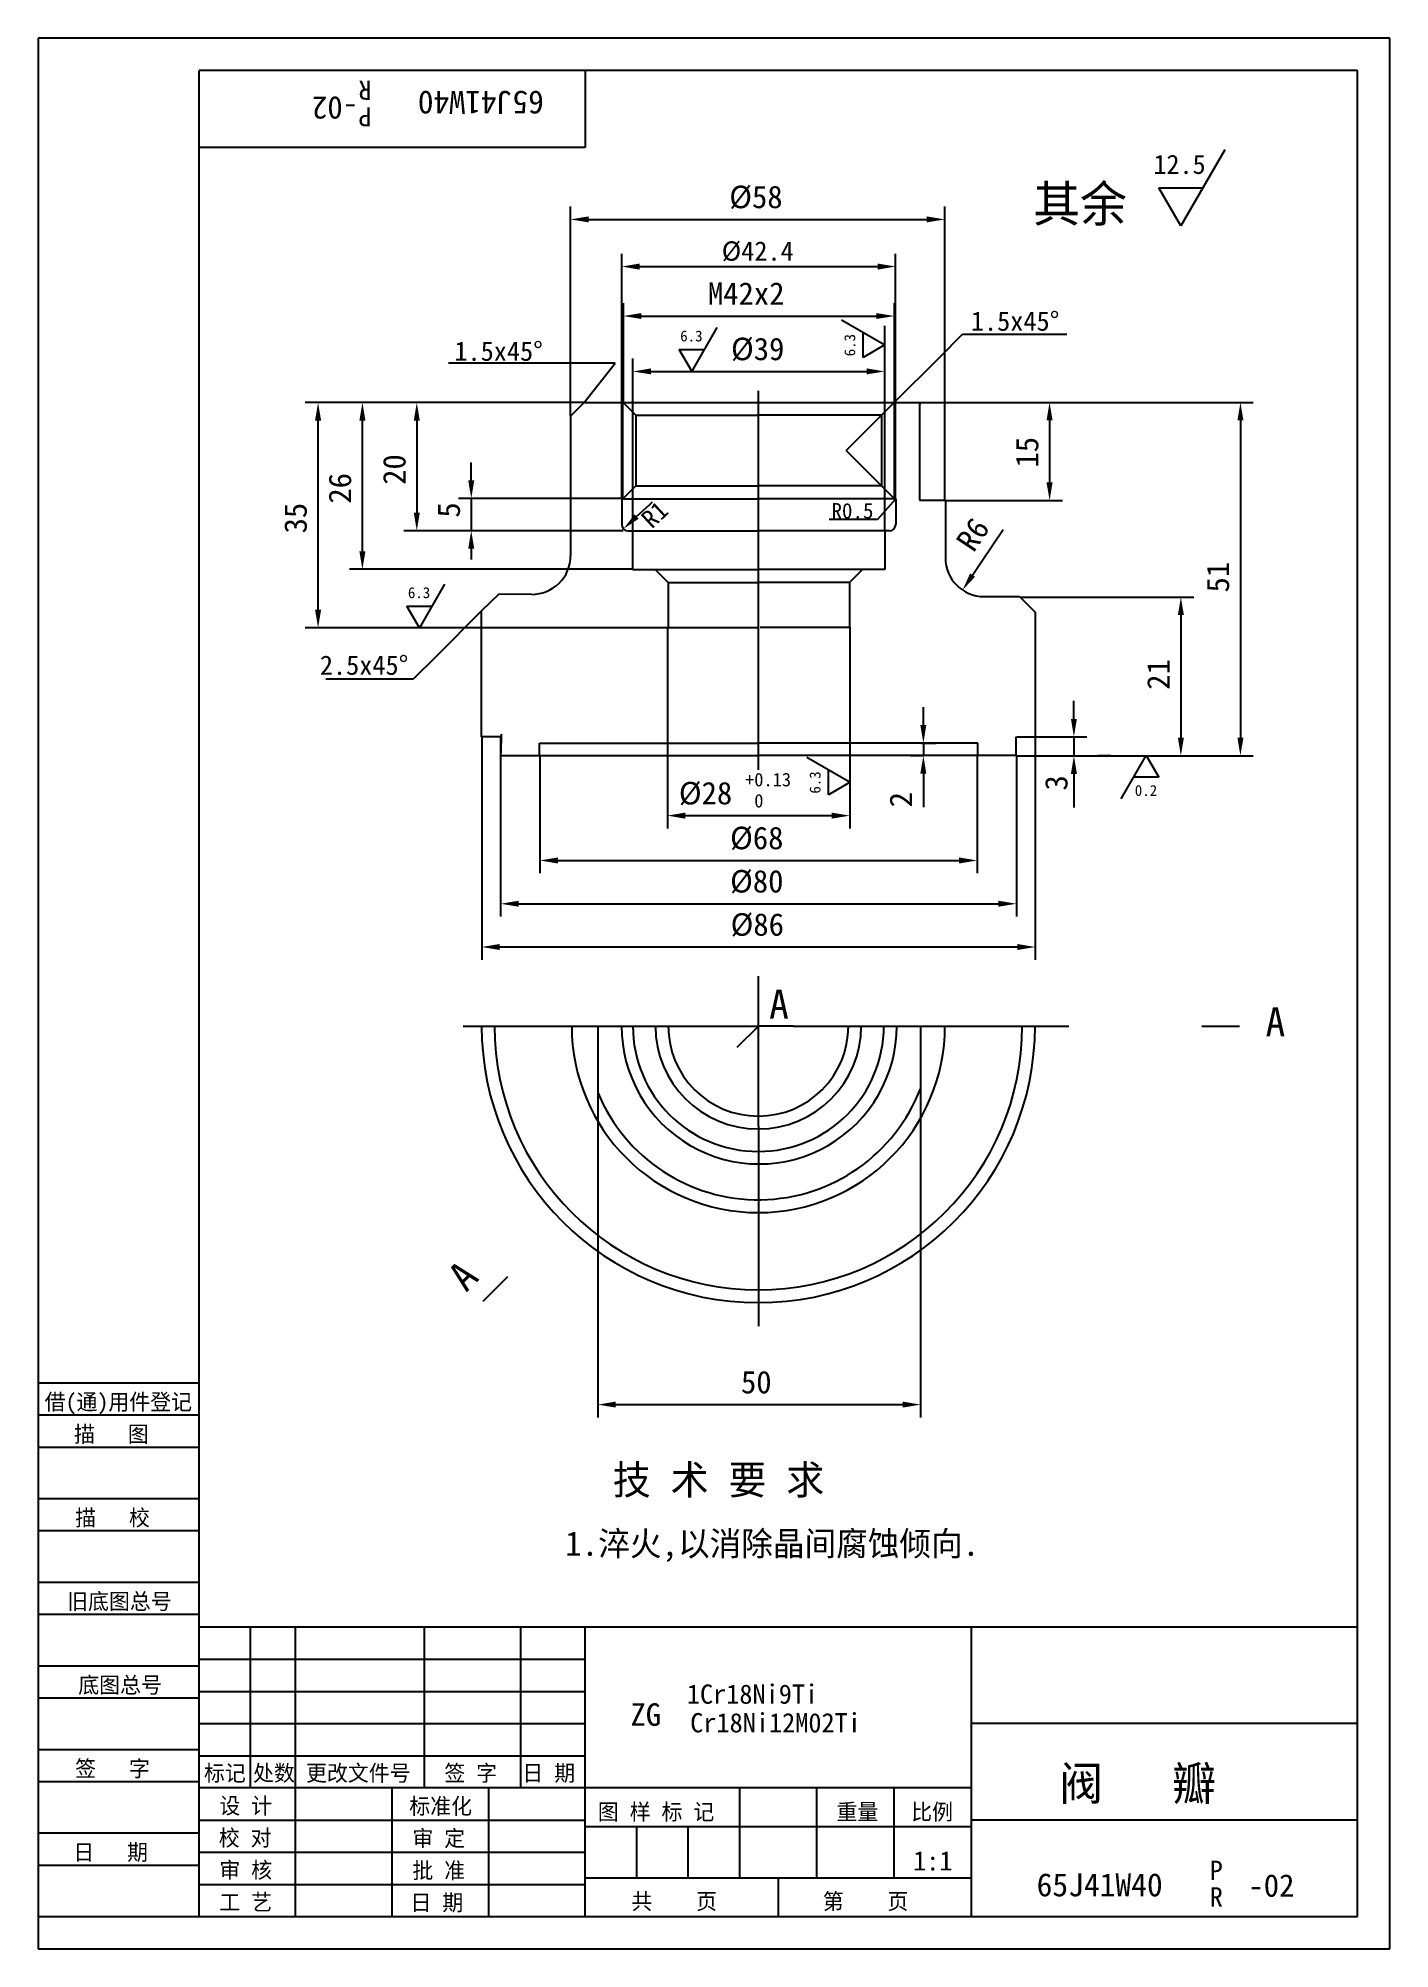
# Model space of a CAD drawing. Header units: metres. Extents: x 0 to 210, y 0 to 297.
import ezdxf

# ---------------------------------------------------------------- set-up
doc = ezdxf.new("R2010")
doc.units = ezdxf.units.M
for name, color, linetype in [('B', 3, 'Continuous'), ('C', 6, 'Continuous'), ('D', 1, 'Continuous'), ('FL', 5, 'Continuous'), ('T', 7, 'Continuous'), ('TL', 4, 'Continuous')]:
    doc.layers.add(name, color=color, linetype=linetype)

# ---------------------------------------------------------------- blocks, each defined once
blk = doc.blocks.new('TUKUN4')
at = {"layer": 'FL'}
for p, q in [((0, 297), (0, 0)), ((210, 297), (0, 297)), ((210, 0), (210, 297)), ((0, 78), (25, 78)), ((0, 70), (25, 70)), ((0, 65), (25, 65)), ((0, 57), (25, 57)), ((0, 52), (25, 52)), ((33, 25), (33, 50)), ((40, 5), (40, 50)), ((60, 25), (60, 50)), ((75, 25), (75, 50)), ((25, 45), (85, 45)), ((0, 44), (25, 44)), ((0, 39), (25, 39)), ((25, 40), (85, 40)), ((25, 35), (85, 35)), ((0, 31), (25, 31)), ((25, 30), (85, 30)), ((0, 26), (25, 26)), ((70, 5), (70, 25)), ((0, 18), (25, 18)), ((25, 20), (85, 20)), ((25, 15), (85, 15)), ((0, 13), (25, 13)), ((25, 10), (85, 10)), ((0, 0), (210, 0))]:
    blk.add_line(p, q, dxfattribs=at)
at = {"layer": 'TL'}
for p, q in [((25, 5), (25, 292)), ((205, 292), (25, 292)), ((85, 292), (85, 280)), ((205, 5), (205, 292)), ((85, 280), (25, 280)), ((0, 88), (25, 88)), ((0, 83), (25, 83)), ((205, 50), (25, 50)), ((85, 5), (85, 50)), ((145, 5), (145, 50)), ((205, 35), (145, 35)), ((145, 25), (25, 25)), ((55, 5), (55, 25)), ((109, 11), (109, 25)), ((121, 11), (121, 25)), ((133, 11), (133, 25)), ((85, 19), (145, 19)), ((93, 11), (93, 19)), ((101, 11), (101, 19)), ((205, 20), (145, 20)), ((145, 11), (85, 11)), ((115, 5), (115, 11)), ((0, 5), (205, 5))]:
    blk.add_line(p, q, dxfattribs=at)
at = {"layer": 'T'}
for s, p in [('借(通)用件登记', (1, 83.76)), ('描   图', (5.56, 78.76)), ('描   校', (5.74, 65.76)), ('旧底图总号', (4.49, 52.76)), ('底图总号', (6.22, 39.76)), ('签   字', (5.74, 26.76)), ('标记', (25.75, 26.07)), ('处数', (33.38, 26.07)), ('更改文件号', (41.61, 26.07)), ('签 字', (63.1, 26.07)), ('日 期', (75.23, 26.07)), ('设 计', (28.14, 20.99)), ('标准化', (57.65, 20.93)), ('图 样 标 记', (86.95, 20.04)), ('重量', (124.03, 20.04)), ('比例', (135.64, 20.04)), ('校 对', (28.05, 15.99)), ('审 定', (58.13, 15.93)), ('日   期', (5.45, 13.76)), ('审 核', (28.14, 10.99)), ('批 准', (58.13, 10.93)), ('共    页', (92.18, 6.13)), ('第    页', (121.9, 6.13)), ('工 艺', (28.14, 5.99)), ('日 期', (57.84, 5.93))]:
    blk.add_text(s, height=2.5, dxfattribs=at).set_placement(p)

msp = doc.modelspace()

# ---------------------------------------------------------------- linework, layer by layer
at = {"layer": 'B'}
msp.add_arc((112.02, 143.37), 21.37, 179.81, 0.19, dxfattribs=at)
at = {"layer": 'C'}
for p, q in [((111.89, 239.07), (111.89, 242.16)), ((111.89, 183.28), (111.89, 239.07)), ((111.89, 127.89), (111.89, 151.21)), ((66.02, 143.44), (112.02, 143.44)), ((117.28, 143.44), (160.14, 143.44)), ((111.89, 127.89), (111.89, 105.34)), ((111.89, 105.34), (111.89, 96.79))]:
    msp.add_line(p, q, dxfattribs=at)
at = {"layer": 'D'}
for p, q in [((184.36, 279.67), (177.53, 267.84)), ((174.12, 273.75), (180.95, 273.75)), ((177.53, 267.84), (174.12, 273.75)), ((82.72, 238.24), (82.72, 270.83)), ((140.85, 225.23), (140.85, 270.83)), ((85.52, 268.83), (138.05, 268.83)), ((90.66, 225.41), (90.66, 263.5)), ((93.46, 261.5), (130.42, 261.5)), ((133.22, 225.41), (133.22, 263.5)), ((90.92, 240.43), (90.92, 255.81)), ((133.02, 240.43), (133.02, 255.81)), ((93.72, 253.81), (130.22, 253.81)), ((124.8, 253.24), (131.56, 249.34)), ((105.43, 252.01), (101.53, 245.25)), ((128.18, 247.38), (128.18, 251.29)), ((131.53, 247.2), (131.53, 252.27)), ((140.08, 247.43), (143.61, 250.97)), ((143.61, 250.97), (155.94, 250.97)), ((155.94, 250.97), (159.82, 250.97)), ((92.41, 220.47), (92.41, 247.2)), ((99.58, 248.63), (103.48, 248.63)), ((101.53, 245.25), (99.58, 248.63)), ((131.56, 249.34), (128.18, 247.38)), ((131.53, 220.47), (131.53, 247.2)), ((133, 240.36), (140.08, 247.43)), ((70.06, 246.48), (63.76, 246.48)), ((89.62, 246.48), (70.06, 246.48)), ((84.83, 240.36), (89.62, 246.48)), ((95.21, 245.2), (128.73, 245.2)), ((48.37, 240.36), (41.48, 240.36)), ((56.82, 240.36), (48.37, 240.36)), ((84.83, 240.36), (56.82, 240.36)), ((90.86, 225.41), (90.86, 240.31)), ((131.05, 238.41), (125.55, 232.91)), ((133.05, 225.41), (133.05, 240.31)), ((137.01, 240.38), (159.14, 240.38)), ((159.14, 240.38), (188.79, 240.38)), ((43.48, 208.15), (43.48, 237.56)), ((50.37, 217.24), (50.37, 237.56)), ((58.82, 237.56), (58.82, 223.24)), ((157.14, 237.58), (157.14, 227.94)), ((186.79, 237.58), (186.79, 188.26)), ((131.05, 227.41), (125.55, 232.91)), ((67.28, 228.26), (67.28, 231.06)), ((90.68, 225.46), (65.28, 225.46)), ((67.28, 225.46), (67.28, 220.44)), ((92.98, 222.63), (95.03, 224.54)), ((95.03, 224.54), (95.45, 224.93)), ((133.22, 225.37), (130.43, 222.16)), ((140.89, 225.14), (159.14, 225.14)), ((65.28, 220.44), (56.82, 220.44)), ((90.89, 220.44), (65.28, 220.44)), ((126.04, 222.16), (122.87, 222.16)), ((130.43, 222.16), (126.04, 222.16)), ((146.73, 215.87), (149.93, 220.65)), ((67.28, 217.64), (67.28, 215.99)), ((92.25, 214.44), (48.37, 214.44)), ((145.18, 213.54), (146.73, 215.87)), ((63.12, 212.11), (59.22, 205.35)), ((59.22, 205.35), (57.27, 208.73)), ((57.27, 208.73), (61.17, 208.73)), ((68.89, 207.97), (61.81, 200.9)), ((152.58, 210.12), (179.54, 210.12)), ((97.76, 205.35), (41.48, 205.35)), ((97.75, 205.46), (97.75, 174.15)), ((126.09, 205.46), (126.09, 174.15)), ((177.54, 207.32), (177.54, 188.26)), ((61.81, 200.9), (58.28, 197.37)), ((58.28, 197.37), (44.7, 197.37)), ((160.92, 191.19), (160.92, 193.99)), ((137.53, 190.22), (137.53, 193.02)), ((68.91, 188.4), (68.91, 153.73)), ((137.22, 187.42), (139.53, 187.42)), ((137.53, 187.42), (137.53, 185.46)), ((154.92, 188.39), (154.92, 153.73)), ((154.92, 188.39), (162.92, 188.39)), ((160.92, 188.39), (160.92, 185.44)), ((71.85, 185.51), (71.85, 160.45)), ((77.95, 185.51), (77.95, 167.18)), ((119.4, 185.26), (126.16, 181.35)), ((137.53, 185.46), (135.53, 185.46)), ((145.87, 185.51), (145.87, 167.18)), ((151.92, 185.46), (179.54, 185.46)), ((151.98, 185.51), (151.98, 160.45)), ((166.64, 185.46), (164.64, 185.46)), ((168.27, 178.76), (172.17, 185.52)), ((172.17, 185.52), (174.13, 182.14)), ((179.54, 185.46), (188.79, 185.46)), ((122.78, 179.4), (122.78, 183.3)), ((126.16, 181.35), (122.78, 179.4)), ((137.53, 182.66), (137.53, 179.86)), ((160.92, 182.64), (160.92, 179.84)), ((174.13, 182.14), (170.22, 182.14)), ((137.53, 179.86), (137.53, 177.44)), ((160.92, 179.84), (160.92, 177.41)), ((100.55, 176.15), (123.29, 176.15)), ((80.75, 169.18), (143.07, 169.18)), ((74.65, 162.45), (149.18, 162.45)), ((71.71, 155.73), (152.12, 155.73)), ((86.94, 128.65), (86.94, 82.59)), ((137.11, 129.13), (137.11, 82.59)), ((89.74, 84.59), (134.31, 84.59))]:
    msp.add_line(p, q, dxfattribs=at)
for points in [[(85.52, 269.3), (85.52, 268.37), (82.72, 268.83)], [(138.05, 269.3), (138.05, 268.37), (140.85, 268.83)], [(93.46, 261.97), (93.46, 261.03), (90.66, 261.5)], [(130.42, 261.97), (130.42, 261.03), (133.22, 261.5)], [(93.72, 254.28), (93.72, 253.35), (90.92, 253.81)], [(130.22, 254.28), (130.22, 253.35), (133.02, 253.81)], [(95.21, 245.67), (95.21, 244.74), (92.41, 245.2)], [(128.73, 245.67), (128.73, 244.74), (131.53, 245.2)], [(43.01, 237.56), (43.95, 237.56), (43.48, 240.36)], [(49.9, 237.56), (50.84, 237.56), (50.37, 240.36)], [(58.35, 237.56), (59.28, 237.56), (58.82, 240.36)], [(156.67, 237.58), (157.61, 237.58), (157.14, 240.38)], [(186.33, 237.58), (187.26, 237.58), (186.79, 240.38)], [(66.81, 228.26), (67.75, 228.26), (67.28, 225.46)], [(156.67, 227.94), (157.61, 227.94), (157.14, 225.14)], [(58.35, 223.24), (59.28, 223.24), (58.82, 220.44)], [(93.3, 222.29), (92.66, 222.98), (90.93, 220.73)], [(66.81, 217.64), (67.75, 217.64), (67.28, 220.44)], [(49.9, 217.24), (50.84, 217.24), (50.37, 214.44)], [(145.56, 213.28), (144.79, 213.8), (143.62, 211.21)], [(43.01, 208.15), (43.95, 208.15), (43.48, 205.35)], [(177.08, 207.32), (178.01, 207.32), (177.54, 210.12)], [(137.06, 190.22), (137.99, 190.22), (137.53, 187.42)], [(160.46, 191.19), (161.39, 191.19), (160.92, 188.39)], [(177.08, 188.26), (178.01, 188.26), (177.54, 185.46)], [(186.33, 188.26), (187.26, 188.26), (186.79, 185.46)], [(137.06, 182.66), (137.99, 182.66), (137.53, 185.46)], [(160.46, 182.64), (161.39, 182.64), (160.92, 185.44)], [(100.55, 176.62), (100.55, 175.68), (97.75, 176.15)], [(123.29, 176.62), (123.29, 175.68), (126.09, 176.15)], [(80.75, 169.65), (80.75, 168.71), (77.95, 169.18)], [(143.07, 169.65), (143.07, 168.71), (145.87, 169.18)], [(74.65, 162.92), (74.65, 161.99), (71.85, 162.45)], [(149.18, 162.92), (149.18, 161.99), (151.98, 162.45)], [(71.71, 156.2), (71.71, 155.26), (68.91, 155.73)], [(152.12, 156.2), (152.12, 155.26), (154.92, 155.73)], [(89.74, 85.06), (89.74, 84.13), (86.94, 84.59)], [(134.31, 85.06), (134.31, 84.13), (137.11, 84.59)]]:
    msp.add_solid(points, dxfattribs=at)
at = {"layer": 'TL'}
for p, q in [((82.72, 238.24), (82.72, 216.55)), ((82.83, 238.36), (84.83, 240.36)), ((84.83, 240.36), (90.83, 240.36)), ((90.83, 240.36), (111.73, 240.36)), ((90.86, 240.41), (92.86, 238.41)), ((92.86, 238.41), (111.89, 238.41)), ((92.86, 238.41), (92.86, 227.41)), ((111.73, 240.36), (133, 240.36)), ((131.05, 238.41), (112.02, 238.41)), ((133.05, 240.41), (131.05, 238.41)), ((131.05, 238.41), (131.05, 227.41)), ((133, 240.36), (136.97, 240.36)), ((136.95, 240.2), (136.95, 225.2)), ((136.97, 240.36), (136.97, 240.05)), ((92.86, 227.41), (90.86, 225.41)), ((92.86, 227.41), (111.89, 227.41)), ((131.05, 227.41), (112.02, 227.41)), ((131.05, 227.41), (133.05, 225.41)), ((90.66, 225.41), (90.66, 221.41)), ((90.86, 225.41), (90.66, 225.41)), ((90.86, 225.41), (111.89, 225.41)), ((133.05, 225.41), (112.02, 225.41)), ((133.05, 225.41), (133.25, 225.41)), ((133.25, 225.41), (133.25, 221.41)), ((136.95, 225.2), (140.95, 225.2)), ((140.95, 225.2), (140.95, 216.2)), ((91.66, 220.41), (92.36, 220.41)), ((92.36, 220.41), (111.89, 220.41)), ((92.36, 220.41), (92.36, 214.41)), ((131.55, 220.41), (112.02, 220.41)), ((131.55, 220.41), (131.55, 214.41)), ((132.25, 220.41), (131.55, 220.41)), ((92.36, 214.41), (95.86, 214.41)), ((95.86, 214.41), (111.89, 214.41)), ((95.86, 214.41), (97.86, 212.41)), ((128.05, 214.41), (112.02, 214.41)), ((128.05, 214.41), (126.05, 212.41)), ((131.55, 214.41), (128.05, 214.41)), ((97.86, 212.41), (111.89, 212.41)), ((97.86, 212.41), (97.86, 205.41)), ((126.05, 212.41), (112.02, 212.41)), ((126.05, 212.41), (126.05, 205.41)), ((71.56, 210.6), (68.89, 207.97)), ((68.89, 188.42), (68.89, 207.97)), ((76.66, 210.55), (71.56, 210.6)), ((146.95, 210.2), (152.45, 210.2)), ((152.45, 210.2), (154.89, 207.76)), ((97.86, 205.41), (111.73, 205.41)), ((126.05, 205.41), (112.18, 205.41)), ((154.89, 207.76), (154.89, 188.39)), ((71.89, 188.42), (68.89, 188.42)), ((71.91, 188.81), (71.88, 185.88)), ((71.89, 185.42), (71.89, 188.42)), ((77.91, 187.44), (111.95, 187.44)), ((77.91, 185.49), (77.91, 187.44)), ((146, 187.44), (111.95, 187.44)), ((146, 185.49), (146, 187.44)), ((151.89, 188.42), (151.89, 185.49)), ((151.99, 188.39), (154.92, 188.39)), ((77.89, 185.42), (71.89, 185.42)), ((111.89, 185.42), (77.89, 185.42)), ((145.99, 185.49), (111.95, 185.49)), ((151.89, 185.49), (145.99, 185.49)), ((86.94, 143.37), (86.94, 128.65)), ((111.89, 143.44), (108.54, 140.09)), ((117.28, 143.44), (112.02, 143.44)), ((137.11, 143.37), (137.11, 129.13)), ((186.67, 143.37), (180.79, 143.37)), ((72.91, 104.47), (69.08, 100.63))]:
    msp.add_line(p, q, dxfattribs=at)
for centre, radius, start, end in [((91.66, 221.41), 1, 180, 270), ((132.25, 221.41), 1, 270, 0), ((76.72, 216.55), 6, 269.43, 0), ((146.95, 216.2), 6, 180, 270), ((111.89, 143.44), 43, 180, 0), ((111.89, 143.44), 41, 180, 0), ((111.89, 143.44), 29, 180, 0), ((111.89, 143.44), 19.5, 180, 0), ((111.89, 143.44), 16, 180, 0), ((111.89, 143.44), 14, 180, 0), ((111.89, 143.44), 27, 202.49, 339.09)]:
    msp.add_arc(centre, radius, start, end, dxfattribs=at)

# ---------------------------------------------------------------- block references
msp.add_blockref('TUKUN4', (0, 0), dxfattribs=at)

# ---------------------------------------------------------------- texts
at = {"layer": 'D'}
for s, height, rotation, p in [('R', 3, 180, (51.8, 290.42)), ('65J41W40', 3.6, 180, (78.57, 288.8)), ('-02', 3.5, 180, (49.69, 287.91)), ('P', 3, 180, (51.8, 286.28)), ('6.3', 1.7, 90, (126.95, 247.55)), ('15', 3.5, 90, (155.39, 230.26)), ('20', 3.5, 90, (57.07, 227.57)), ('26', 3.5, 90, (48.62, 224.65)), ('35', 3.5, 90, (41.73, 220.02)), ('5', 3.5, 90, (65.53, 222.47)), ('R1', 2.8, 42.93, (95.33, 220.64)), ('R6', 3.5, 56.22, (145.33, 216.91)), ('51', 3.5, 90, (185.04, 210.84)), ('21', 3.5, 90, (175.79, 195.71)), ('6.3', 1.7, 90, (121.55, 179.57)), ('3', 3.5, 90, (159.93, 180.05)), ('2', 3.5, 90, (135.78, 177.44)), ('A', 4.5, 45, (66.49, 101.95))]:
    msp.add_text(s, height=height, rotation=rotation, dxfattribs=at).set_placement(p)
for s, height, p in [('12.5', 2.98, (173.28, 275.9)), ('%%C58', 3.5, (107.37, 270.58)), ('其余', 5.6, (154.6, 268.46)), ('%%C42.4', 3, (106.2, 262.42)), ('M42x2', 3.5, (104.05, 255.56)), ('1.5x45%%d', 3, (144.91, 251.52)), ('1.5x45%%d', 3, (64.66, 246.85)), ('6.3', 1.7, (99.75, 249.86)), ('%%C39', 3.5, (107.64, 246.95)), ('R0.5', 2.4, (123.25, 222.34)), ('6.3', 1.7, (57.44, 209.96)), ('2.5x45%%d', 3, (43.76, 198.04)), ('%%C28', 3.5, (99.54, 177.9)), ('+0.13', 2.1, (109.83, 180.7)), (' 0', 2.1, (109.83, 177.41)), ('0.2', 1.7, (170.39, 179.21)), ('%%C68', 3.5, (107.5, 170.93)), ('%%c80', 3.5, (107.5, 164.2)), ('%%C86', 3.5, (107.58, 157.48)), ('A', 4.5, (113.57, 144.58)), ('A', 4.5, (190.7, 141.84)), ('50', 3.5, (109.19, 86.34)), ('技 术 要 求', 4.54, (89.27, 70.63)), ('1.淬火,以消除晶间腐蚀倾向.', 3.78, (81.87, 61.1)), ('1Cr18Ni9Ti', 3, (100.78, 38.09)), ('ZG', 3.5, (92.02, 34.66)), ('Cr18Ni12M02Ti', 3, (101.3, 33.64)), ('阀   瓣', 5.25, (158.63, 23.09)), ('1:1', 3, (135.93, 12.17)), ('P', 3, (182.02, 10.7)), ('65J41W40', 3.6, (155.13, 8.15)), ('R', 3, (182.02, 6.57)), ('-02', 3.5, (188.04, 8.09))]:
    msp.add_text(s, height=height, dxfattribs=at).set_placement(p)

doc.saveas('drawing.dxf')
